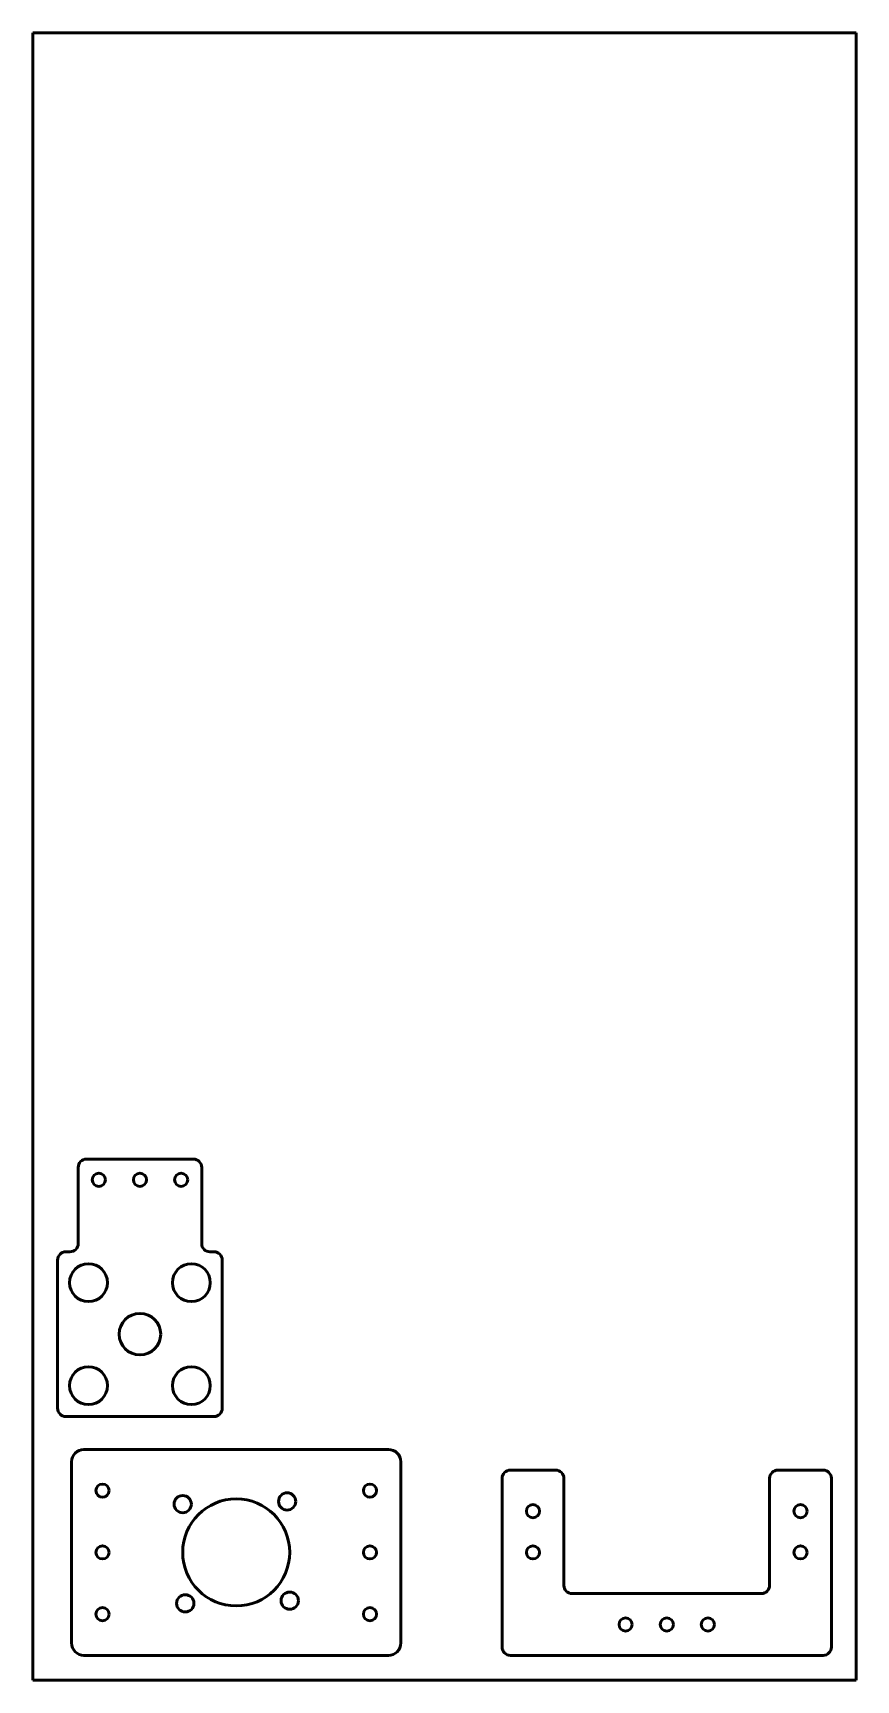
# Model space of a CAD drawing. Header units: millimetres. Extents: x 197 to 397, y 10 to 410.
import ezdxf

# ---------------------------------------------------------------- set-up
doc = ezdxf.new("R2010")
doc.units = ezdxf.units.MM
doc.layers.add('Visible (ISO)', color=7, linetype='Continuous', lineweight=50)

msp = doc.modelspace()

# ---------------------------------------------------------------- linework, layer by layer
at = {"layer": 'Visible (ISO)'}
for p, q in [((197, 410), (197, 10)), ((397, 410), (197, 410)), ((397, 10), (397, 410)), ((210, 136.5), (236, 136.5)), ((208, 116), (208, 134.5)), ((238, 116), (238, 134.5)), ((203, 76), (203, 112)), ((205, 114), (206, 114)), ((240, 114), (241, 114)), ((243, 112), (243, 76)), ((241, 74), (205, 74)), ((209.39, 66), (283.39, 66)), ((206.39, 19), (206.39, 63)), ((286.39, 63), (286.39, 19)), ((313, 61), (324, 61)), ((378, 61), (389, 61)), ((311, 18), (311, 59)), ((326, 33), (326, 59)), ((376, 59), (376, 33)), ((391, 59), (391, 18)), ((374, 31), (328, 31)), ((389, 16), (313, 16)), ((283.39, 16), (209.39, 16)), ((197, 10), (397, 10))]:
    msp.add_line(p, q, dxfattribs=at)
for centre, radius in [((213, 131.5), 1.6), ((223, 131.5), 1.6), ((233, 131.5), 1.6), ((210.5, 106.5), 4.6), ((235.5, 106.5), 4.6), ((223, 94), 5.05), ((210.5, 81.5), 4.6), ((235.5, 81.5), 4.6), ((213.89, 56), 1.6), ((278.89, 56), 1.6), ((233.39, 52.72), 2.1), ((246.39, 41), 13), ((258.77, 53.37), 2.1), ((318.5, 51), 1.6), ((383.5, 51), 1.6), ((213.89, 41), 1.6), ((278.89, 41), 1.6), ((318.5, 41), 1.6), ((383.5, 41), 1.6), ((234.02, 28.63), 2.1), ((259.39, 29.28), 2.1), ((213.89, 26), 1.6), ((278.89, 26), 1.6), ((341, 23.5), 1.6), ((351, 23.5), 1.6), ((361, 23.5), 1.6)]:
    msp.add_circle(centre, radius, dxfattribs=at)
for centre, radius, start, end in [((210, 134.5), 2, 90, 180), ((236, 134.5), 2, 0, 90), ((206, 116), 2, 270, 0), ((240, 116), 2, 180, 270), ((205, 112), 2, 90, 180), ((241, 112), 2, 0, 90), ((205, 76), 2, 180, 270), ((241, 76), 2, 270, 0), ((209.39, 63), 3, 90, 180), ((283.39, 63), 3, 0, 90), ((313, 59), 2, 90, 180), ((324, 59), 2, 0, 90), ((378, 59), 2, 90, 180), ((389, 59), 2, 0, 90), ((328, 33), 2, 180, 270), ((374, 33), 2, 270, 0), ((209.39, 19), 3, 180, 270), ((283.39, 19), 3, 270, 0), ((313, 18), 2, 180, 270), ((389, 18), 2, 270, 0)]:
    msp.add_arc(centre, radius, start, end, dxfattribs=at)

doc.saveas('drawing.dxf')
